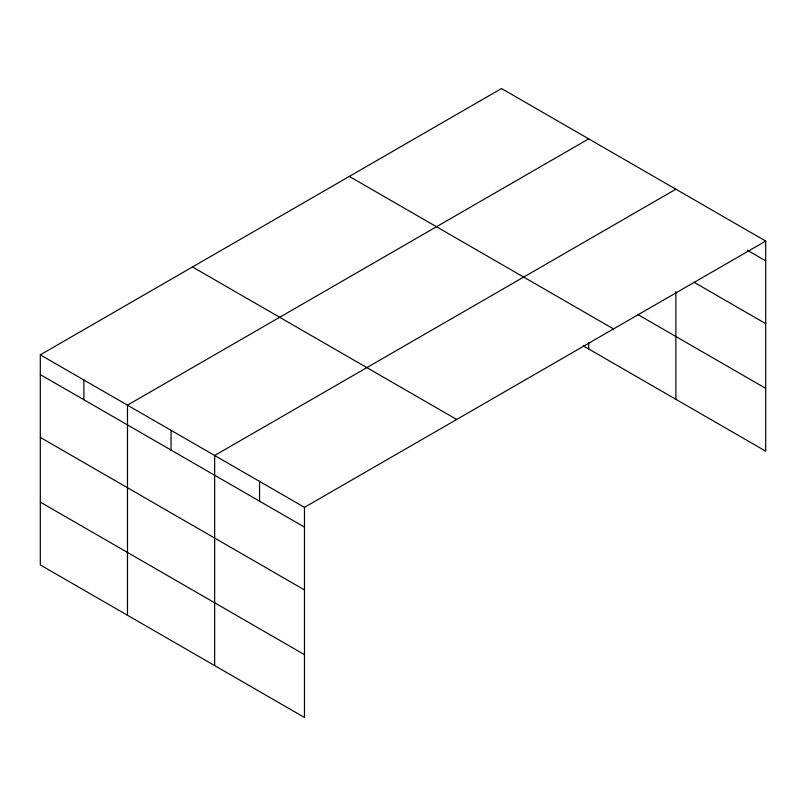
<?xml version="1.0" encoding="UTF-8"?>
<svg xmlns="http://www.w3.org/2000/svg" width="806" height="806" viewBox="0 0 806 806"><rect width="100%" height="100%" fill="white"/><g stroke="black" fill="none" stroke-linecap="round" stroke-linejoin="round"><path stroke-width="1.21" d="M765.7 241.065L501.523 88.539L40.3 354.831L40.3 564.935L304.477 717.461L304.477 507.347L765.7 241.065L765.7 451.169L583.252 345.834M588.702 138.874L127.479 405.156L127.479 615.27M675.881 189.209L214.658 455.491L214.658 665.605M747.525 250.334L765.7 260.822M694.057 282.281L765.7 323.639M637.737 314.481L765.7 388.361M349.32 176.413L613.497 328.939M192.503 266.957L456.68 419.473M40.3 354.831L304.477 507.347M40.3 374.589L304.477 527.114M40.3 437.406L304.477 589.921M40.3 502.118L304.477 654.643M675.881 291.691L675.881 399.313M588.702 342.701L588.702 348.988M259.562 481.424L259.562 501.181M171.063 430.323L171.063 450.091M83.884 379.989L83.884 399.756"/></g></svg>
